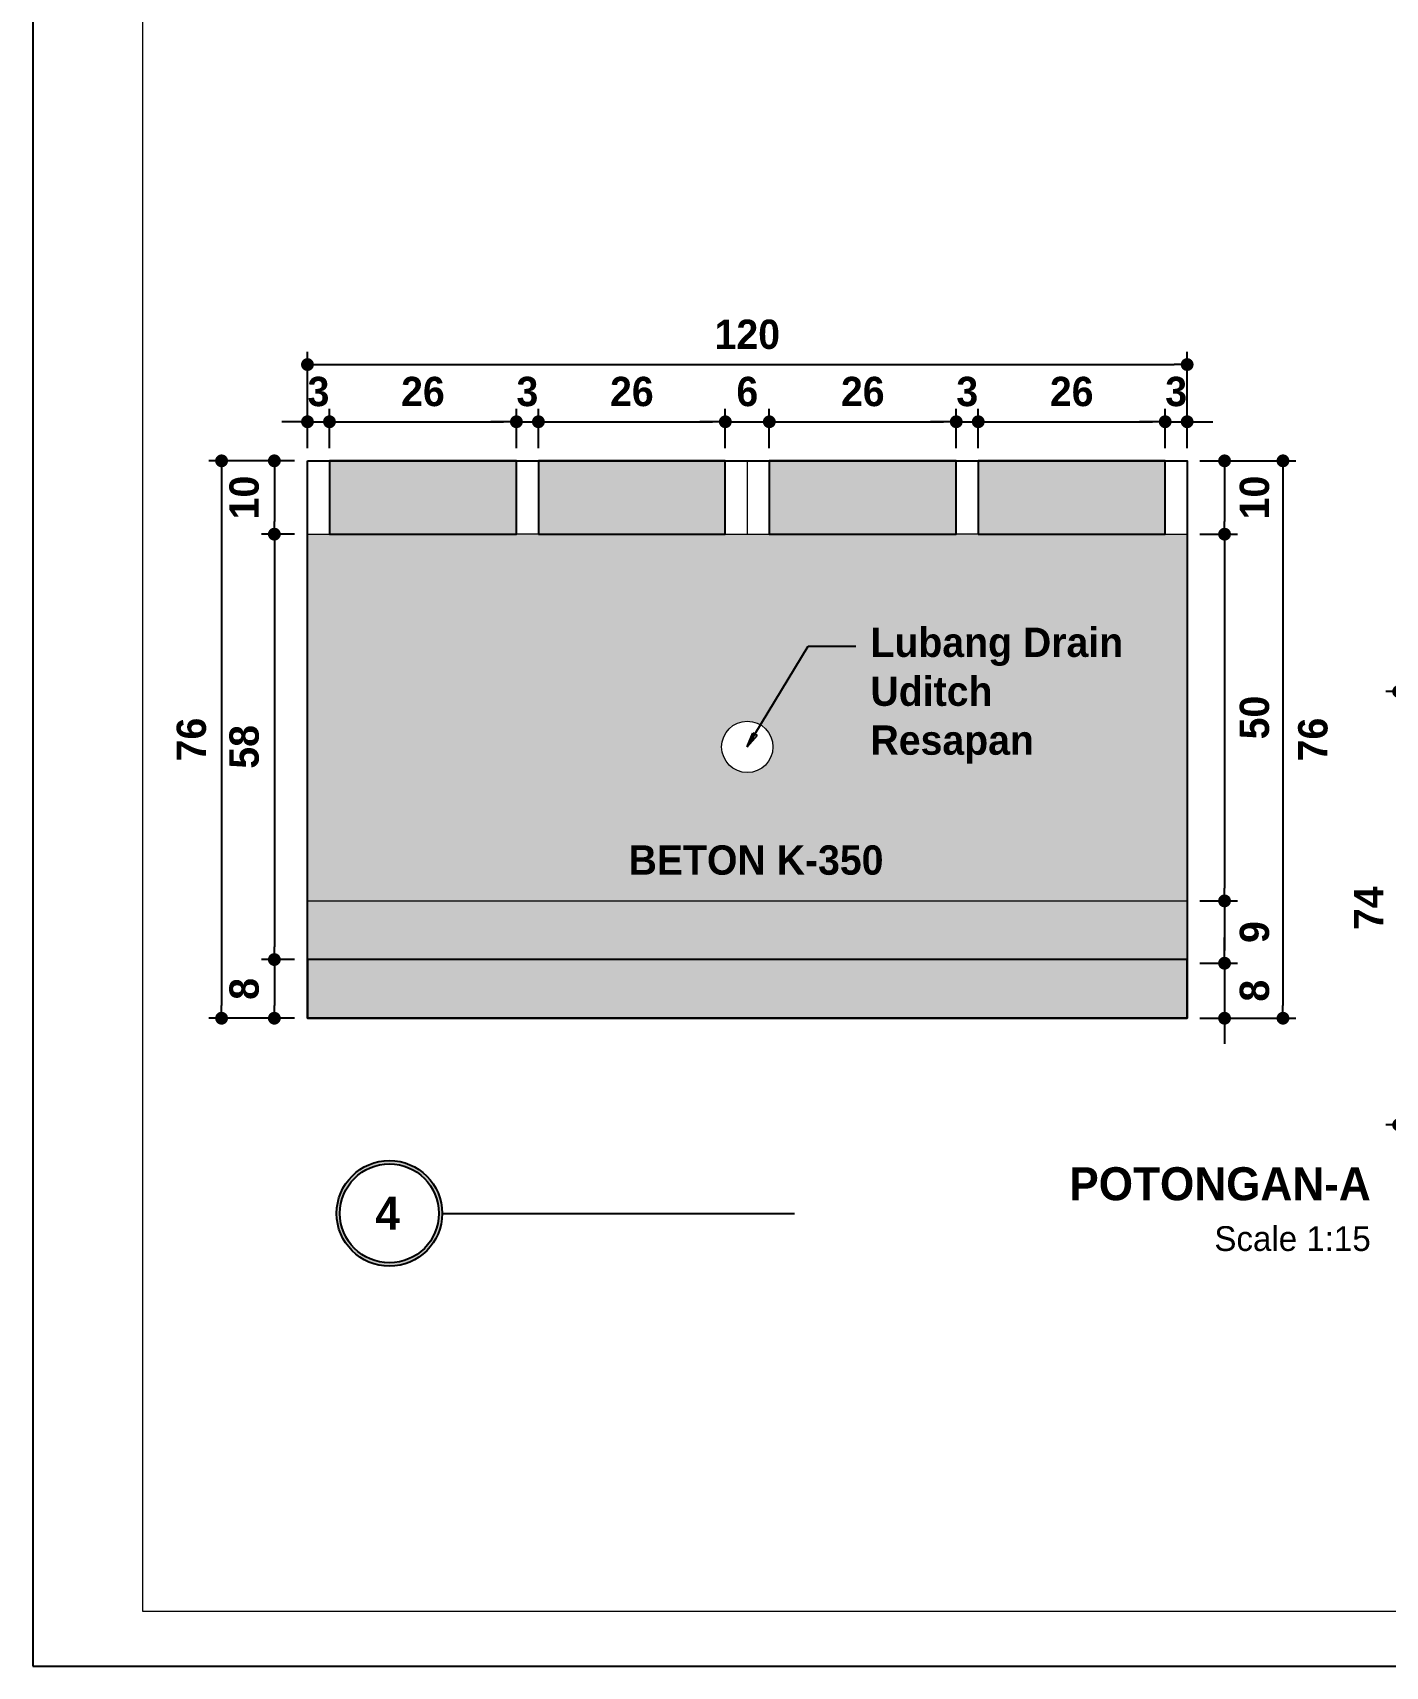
# Model space of a CAD drawing. Header units: centimetres. Extents: x -292707 to 138715, y -53922 to 66277.
# Drawn here: x 12715.2 to 12899.8, y -13454.2 to -13231.5 of the extents above; entities that cross this region are included whole.
import ezdxf
from ezdxf import colors
from ezdxf.entities.mleader import LeaderData, LeaderLine
from ezdxf.math import Vec2, Vec3

# ---------------------------------------------------------------- set-up
doc = ezdxf.new("R2010")
doc.units = ezdxf.units.CM
for name, color, linetype in [('A-ALINE-3', 111, 'Continuous'), ('A-ANNOTATION', 144, 'Continuous'), ('A-DIM', 157, 'Continuous'), ('A-TEXT', 254, 'Continuous')]:
    doc.layers.add(name, color=color, linetype=linetype)
for name, color, linetype, lineweight, true_color in [('A-FILL-1', 250, 'Continuous', 0, 0x333333), ('A-FILL-2', 7, 'Continuous', 0, 0x4d4d4d), ('A-FILL-8', 7, 'Continuous', 0, 0xe6e6e6), ('A-HATCH-97', 7, 'Continuous', 0, 0xf7f7f7), ('A-HATCH-97 @ 0.1', 7, 'Continuous', 0, 0xf7f7f7), ('A-HATCH-97 @ 10', 7, 'Continuous', 0, 0xf7f7f7), ('A-HATCH-97 @ 5', 7, 'Continuous', 0, 0xf7f7f7), ('A-HATCH-97 @ 7', 7, 'Continuous', 0, 0xf7f7f7)]:
    doc.layers.add(name, color=color, linetype=linetype, lineweight=lineweight, true_color=true_color)
doc.styles.add('Scale 10', font='GOTHICB.TTF', dxfattribs={"height": 4})
doc.styles.add('Scale 80', font='GOTHICB.TTF', dxfattribs={"height": 20})
doc.dimstyles.new('Scale 10', dxfattribs={"dimscale": 0, "dimtxt": 4, "dimasz": 1.75, "dimexe": 1.75, "dimexo": 1.75, "dimgap": 2, "dimtad": 2, "dimdec": 0, "dimtxsty": 'Scale 10', "dimblk": 'DOT', "dimcen": 2.5, "dimclrd": 256, "dimclre": 256, "dimclrt": 254, "dimadec": 0, "dimazin": 0, "dimtfac": 1, "dimtdec": 0, "dimtmove": 0, "dimatfit": 3, "dimldrblk": 'DOTSMALL', "dimfxl": 1, "dimtfillclr": 256, "dimlwd": -1, "dimlwe": -1, "dimarcsym": 0})

# ---------------------------------------------------------------- blocks, each defined once
blk = doc.blocks.new('jhgkjhkjhkjh')
at = {"layer": 'A-FILL-1', "ltscale": 0.25}
blk.add_lwpolyline([(-1286.61, 931.53), (-933.61, 931.53), (-933.61, 1218.53), (-1286.61, 1218.53)], close=True, dxfattribs=at)
at = {"layer": 'Defpoints'}
blk.add_lwpolyline([(-1296.61, 926.53), (-876.61, 926.53), (-876.61, 1223.53), (-1296.61, 1223.53)], close=True, dxfattribs=at)
blk = doc.blocks.new('_Dot')
at = {"color": 0, "linetype": 'ByBlock', "lineweight": -2}
blk.add_line((-0.5, 0), (-1, 0), dxfattribs=at)
at = {"color": 0, "linetype": 'ByBlock', "const_width": 0.5}
blk.add_lwpolyline([(-0.25, 0, 1), (0.25, 0, 1)], format="xyb", close=True, dxfattribs=at)
blk = doc.blocks.new('*D282')
at = {"layer": 'A-DIM', "ltscale": 0.25, "transparency": 16777216}
for p, q in [((12913.34, -13321.31), (12899.82, -13321.31)), ((12901.57, -13323.06), (12901.57, -13378.64)), ((12913.34, -13380.39), (12899.82, -13380.39))]:
    blk.add_line(p, q, dxfattribs=at)
at = {"layer": 'Defpoints', "color": 0, "ltscale": 0.25, "transparency": 16777216}
for p in [(12915.09, -13321.31), (12901.57, -13380.39), (12915.09, -13380.39)]:
    blk.add_point(p, dxfattribs=at)
at = {"layer": 'A-DIM', "ltscale": 0.25, "transparency": 16777216, "xscale": 1.75, "yscale": 1.75, "zscale": 1.75}
for p, rotation in [((12901.57, -13321.31), 90), ((12901.57, -13380.39), 270)]:
    blk.add_blockref('_Dot', p, dxfattribs=dict(at, rotation=rotation))
at = {"layer": 'A-DIM', "color": 254, "ltscale": 0.25, "transparency": 16777216, "insert": (12897.47, -13350.85), "char_height": 4, "attachment_point": 5, "rotation": 90, "style": 'Scale 10'}
blk.add_mtext('74', dxfattribs=at)
blk = doc.blocks.new('_DotSmall')
at = {"color": 0, "linetype": 'ByBlock', "const_width": 0.5}
blk.add_lwpolyline([(-0.0625, 0, 1), (0.0625, 0, 1)], format="xyb", close=True, dxfattribs=at)
blk = doc.blocks.new('*U1265')
at = {"layer": 'A-HATCH-97 @ 0.1', "ltscale": 0.25}
h = blk.add_hatch(color=256, dxfattribs=at)
h.dxf.hatch_style = 1
h.paths.add_polyline_path([(120, 8), (120, 16), (0, 16), (0, 8)])
at = {"layer": 'A-HATCH-97 @ 10', "ltscale": 0.25}
h = blk.add_hatch(color=256, dxfattribs=at)
h.dxf.hatch_style = 1
h.paths.add_polyline_path([(120, 8), (120, 16), (0, 16), (0, 8)])
at = {"layer": 'A-HATCH-97 @ 5', "ltscale": 0.25}
h = blk.add_hatch(color=256, dxfattribs=at)
h.dxf.hatch_style = 1
h.paths.add_polyline_path([(120, 8), (120, 16), (0, 16), (0, 8)])
at = {"layer": 'A-HATCH-97 @ 7', "ltscale": 0.25}
h = blk.add_hatch(color=256, dxfattribs=at)
h.dxf.hatch_style = 1
h.paths.add_polyline_path([(120, 8), (120, 16), (0, 16), (0, 8)])
blk = doc.blocks.new('A$Cf8c60c42')
at = {"layer": 'A-FILL-8'}
h = blk.add_hatch(color=256, dxfattribs=at)
h.dxf.hatch_style = 1
h.paths.add_polyline_path([(3, 76), (3, 66), (28.5, 66), (28.5, 76)])
h.paths.add_polyline_path([(57, 66), (57, 76), (31.5, 76), (31.5, 66)])
h.paths.add_polyline_path([(63, 76), (63, 66), (88.5, 66), (88.5, 76)])
h.paths.add_polyline_path([(91.5, 76), (91.5, 66), (117, 66), (117, 76)])
h = blk.add_hatch(color=256, dxfattribs=at)
h.dxf.hatch_style = 1
h.paths.add_polyline_path([(120, 8), (0, 8), (0, 0), (120, 0)])
at = {"layer": 'A-HATCH-97'}
h = blk.add_hatch(color=256, dxfattribs=at)
h.dxf.hatch_style = 1
h.paths.add_polyline_path([(88.5, 66), (63, 66), (60, 66), (57, 66), (31.5, 66), (28.5, 66), (3, 66), (0, 66), (0, 16), (120, 16), (120, 66), (117, 66), (91.5, 66)])
h.paths.add_polyline_path([(63.5, 37, -1), (56.5, 37, -1)], flags=16)
at = {"ltscale": 0.25}
blk.add_lwpolyline([(0, 76), (120, 76), (120, 0), (0, 0)], close=True, dxfattribs=at)
at = {"layer": 'A-ALINE-3', "ltscale": 0.25}
for points in [[(3, 66), (28.5, 66), (28.5, 76), (3, 76)], [(31.5, 66), (57, 66), (57, 76), (31.5, 76)], [(63, 66), (88.5, 66), (88.5, 76), (63, 76)], [(91.5, 66), (117, 66), (117, 76), (91.5, 76)], [(0, 0), (120, 0), (120, 8), (0, 8)]]:
    blk.add_lwpolyline(points, close=True, dxfattribs=at)
at = {"layer": 'A-FILL-2'}
for p, q in [((0, 76), (3, 76)), ((0, 66), (0, 76)), ((3, 76), (3, 66)), ((28.5, 76), (3, 76)), ((31.5, 76), (28.5, 76)), ((28.5, 66), (28.5, 76)), ((31.5, 76), (31.5, 66)), ((57, 76), (31.5, 76)), ((57, 76), (60, 76)), ((57, 66), (57, 76)), ((60, 76), (60, 66)), ((60, 76), (63, 76)), ((63, 76), (63, 66)), ((88.5, 76), (63, 76)), ((91.5, 76), (88.5, 76)), ((88.5, 66), (88.5, 76)), ((91.5, 76), (91.5, 66)), ((117, 76), (91.5, 76)), ((117, 76), (120, 76)), ((117, 66), (117, 76)), ((120, 76), (120, 66)), ((0, 66), (3, 66)), ((0, 66), (0, 16)), ((3, 66), (28.5, 66)), ((31.5, 66), (28.5, 66)), ((31.5, 66), (57, 66)), ((57, 66), (60, 66)), ((60, 66), (63, 66)), ((63, 66), (88.5, 66)), ((91.5, 66), (88.5, 66)), ((91.5, 66), (117, 66)), ((117, 66), (120, 66)), ((120, 66), (120, 16)), ((0, 8), (0, 16)), ((0, 16), (120, 16)), ((120, 8), (120, 16)), ((0, 8), (0, 7)), ((56.5, 8), (0, 8)), ((0, 7), (0, 0)), ((56.5, 8), (63.5, 8)), ((120, 8), (63.5, 8)), ((120, 7), (120, 8)), ((120, 7), (120, 0)), ((0, 0), (120, 0))]:
    blk.add_line(p, q, dxfattribs=at)
at = {"layer": 'A-FILL-2', "ltscale": 0.25}
blk.add_circle((60, 37), 3.5, dxfattribs=at)
at = {"layer": 'A-HATCH-97'}
blk.add_blockref('*U1265', (0, 0), dxfattribs=at)
blk = doc.blocks.new('*D284')
at = {"layer": 'A-DIM', "ltscale": 5, "transparency": 16777216}
for p, q in [((12750.97, -13284.52), (12749.22, -13284.52)), ((12752.72, -13288.1), (12752.72, -13282.77)), ((12752.72, -13284.52), (12755.72, -13284.52)), ((12755.72, -13288.1), (12755.72, -13282.77)), ((12757.47, -13284.52), (12759.22, -13284.52))]:
    blk.add_line(p, q, dxfattribs=at)
at = {"layer": 'Defpoints', "color": 0, "ltscale": 5, "transparency": 16777216}
for p in [(12755.72, -13284.52), (12752.72, -13289.85), (12755.72, -13289.85)]:
    blk.add_point(p, dxfattribs=at)
at = {"layer": 'A-DIM', "ltscale": 5, "transparency": 16777216, "xscale": 1.75, "yscale": 1.75, "zscale": 1.75}
blk.add_blockref('_Dot', (12752.72, -13284.52), dxfattribs=at)
at = {"layer": 'A-DIM', "ltscale": 5, "transparency": 16777216, "xscale": 1.75, "yscale": 1.75, "zscale": 1.75, "rotation": 180}
blk.add_blockref('_Dot', (12755.72, -13284.52), dxfattribs=at)
at = {"layer": 'A-DIM', "color": 254, "ltscale": 5, "transparency": 16777216, "insert": (12754.22, -13280.42), "char_height": 4, "attachment_point": 5, "style": 'Scale 10'}
blk.add_mtext('3', dxfattribs=at)
blk = doc.blocks.new('*D285')
at = {"layer": 'A-DIM', "ltscale": 5, "transparency": 16777216}
for p, q in [((12755.72, -13288.1), (12755.72, -13282.77)), ((12757.47, -13284.52), (12779.47, -13284.52)), ((12781.22, -13288.1), (12781.22, -13282.77))]:
    blk.add_line(p, q, dxfattribs=at)
at = {"layer": 'Defpoints', "color": 0, "ltscale": 5, "transparency": 16777216}
for p in [(12781.22, -13284.52), (12755.72, -13289.85), (12781.22, -13289.85)]:
    blk.add_point(p, dxfattribs=at)
at = {"layer": 'A-DIM', "ltscale": 5, "transparency": 16777216, "xscale": 1.75, "yscale": 1.75, "zscale": 1.75, "rotation": 180}
blk.add_blockref('_Dot', (12755.72, -13284.52), dxfattribs=at)
at = {"layer": 'A-DIM', "ltscale": 5, "transparency": 16777216, "xscale": 1.75, "yscale": 1.75, "zscale": 1.75}
blk.add_blockref('_Dot', (12781.22, -13284.52), dxfattribs=at)
at = {"layer": 'A-DIM', "color": 254, "ltscale": 5, "transparency": 16777216, "insert": (12768.47, -13280.42), "char_height": 4, "attachment_point": 5, "style": 'Scale 10'}
blk.add_mtext('26', dxfattribs=at)
blk = doc.blocks.new('*D286')
at = {"layer": 'A-DIM', "ltscale": 5, "transparency": 16777216}
for p, q in [((12779.47, -13284.52), (12777.72, -13284.52)), ((12781.22, -13288.1), (12781.22, -13282.77)), ((12781.22, -13284.52), (12784.22, -13284.52)), ((12784.22, -13288.1), (12784.22, -13282.77)), ((12785.97, -13284.52), (12787.72, -13284.52))]:
    blk.add_line(p, q, dxfattribs=at)
at = {"layer": 'Defpoints', "color": 0, "ltscale": 5, "transparency": 16777216}
for p in [(12784.22, -13284.52), (12781.22, -13289.85), (12784.22, -13289.85)]:
    blk.add_point(p, dxfattribs=at)
at = {"layer": 'A-DIM', "ltscale": 5, "transparency": 16777216, "xscale": 1.75, "yscale": 1.75, "zscale": 1.75}
blk.add_blockref('_Dot', (12781.22, -13284.52), dxfattribs=at)
at = {"layer": 'A-DIM', "ltscale": 5, "transparency": 16777216, "xscale": 1.75, "yscale": 1.75, "zscale": 1.75, "rotation": 180}
blk.add_blockref('_Dot', (12784.22, -13284.52), dxfattribs=at)
at = {"layer": 'A-DIM', "color": 254, "ltscale": 5, "transparency": 16777216, "insert": (12782.72, -13280.42), "char_height": 4, "attachment_point": 5, "style": 'Scale 10'}
blk.add_mtext('3', dxfattribs=at)
blk = doc.blocks.new('*D287')
at = {"layer": 'A-DIM', "ltscale": 5, "transparency": 16777216}
for p, q in [((12784.22, -13288.1), (12784.22, -13282.77)), ((12785.97, -13284.52), (12807.97, -13284.52)), ((12809.72, -13288.1), (12809.72, -13282.77))]:
    blk.add_line(p, q, dxfattribs=at)
at = {"layer": 'Defpoints', "color": 0, "ltscale": 5, "transparency": 16777216}
for p in [(12809.72, -13284.52), (12784.22, -13289.85), (12809.72, -13289.85)]:
    blk.add_point(p, dxfattribs=at)
at = {"layer": 'A-DIM', "ltscale": 5, "transparency": 16777216, "xscale": 1.75, "yscale": 1.75, "zscale": 1.75, "rotation": 180}
blk.add_blockref('_Dot', (12784.22, -13284.52), dxfattribs=at)
at = {"layer": 'A-DIM', "ltscale": 5, "transparency": 16777216, "xscale": 1.75, "yscale": 1.75, "zscale": 1.75}
blk.add_blockref('_Dot', (12809.72, -13284.52), dxfattribs=at)
at = {"layer": 'A-DIM', "color": 254, "ltscale": 5, "transparency": 16777216, "insert": (12796.97, -13280.42), "char_height": 4, "attachment_point": 5, "style": 'Scale 10'}
blk.add_mtext('26', dxfattribs=at)
blk = doc.blocks.new('*D288')
at = {"layer": 'A-DIM', "ltscale": 5, "transparency": 16777216}
for p, q in [((12807.97, -13284.52), (12806.22, -13284.52)), ((12809.72, -13288.1), (12809.72, -13282.77)), ((12809.72, -13284.52), (12815.72, -13284.52)), ((12815.72, -13288.1), (12815.72, -13282.77)), ((12817.47, -13284.52), (12819.22, -13284.52))]:
    blk.add_line(p, q, dxfattribs=at)
at = {"layer": 'Defpoints', "color": 0, "ltscale": 5, "transparency": 16777216}
for p in [(12815.72, -13284.52), (12809.72, -13289.85), (12815.72, -13289.85)]:
    blk.add_point(p, dxfattribs=at)
at = {"layer": 'A-DIM', "ltscale": 5, "transparency": 16777216, "xscale": 1.75, "yscale": 1.75, "zscale": 1.75}
blk.add_blockref('_Dot', (12809.72, -13284.52), dxfattribs=at)
at = {"layer": 'A-DIM', "ltscale": 5, "transparency": 16777216, "xscale": 1.75, "yscale": 1.75, "zscale": 1.75, "rotation": 180}
blk.add_blockref('_Dot', (12815.72, -13284.52), dxfattribs=at)
at = {"layer": 'A-DIM', "color": 254, "ltscale": 5, "transparency": 16777216, "insert": (12812.72, -13280.42), "char_height": 4, "attachment_point": 5, "style": 'Scale 10'}
blk.add_mtext('6', dxfattribs=at)
blk = doc.blocks.new('*D289')
at = {"layer": 'A-DIM', "ltscale": 5, "transparency": 16777216}
for p, q in [((12815.72, -13288.1), (12815.72, -13282.77)), ((12817.47, -13284.52), (12839.47, -13284.52)), ((12841.22, -13288.1), (12841.22, -13282.77))]:
    blk.add_line(p, q, dxfattribs=at)
at = {"layer": 'Defpoints', "color": 0, "ltscale": 5, "transparency": 16777216}
for p in [(12841.22, -13284.52), (12815.72, -13289.85), (12841.22, -13289.85)]:
    blk.add_point(p, dxfattribs=at)
at = {"layer": 'A-DIM', "ltscale": 5, "transparency": 16777216, "xscale": 1.75, "yscale": 1.75, "zscale": 1.75, "rotation": 180}
blk.add_blockref('_Dot', (12815.72, -13284.52), dxfattribs=at)
at = {"layer": 'A-DIM', "ltscale": 5, "transparency": 16777216, "xscale": 1.75, "yscale": 1.75, "zscale": 1.75}
blk.add_blockref('_Dot', (12841.22, -13284.52), dxfattribs=at)
at = {"layer": 'A-DIM', "color": 254, "ltscale": 5, "transparency": 16777216, "insert": (12828.47, -13280.42), "char_height": 4, "attachment_point": 5, "style": 'Scale 10'}
blk.add_mtext('26', dxfattribs=at)
blk = doc.blocks.new('*D290')
at = {"layer": 'A-DIM', "ltscale": 5, "transparency": 16777216}
for p, q in [((12839.47, -13284.52), (12837.72, -13284.52)), ((12841.22, -13288.1), (12841.22, -13282.77)), ((12841.22, -13284.52), (12844.22, -13284.52)), ((12844.22, -13288.1), (12844.22, -13282.77)), ((12845.97, -13284.52), (12847.72, -13284.52))]:
    blk.add_line(p, q, dxfattribs=at)
at = {"layer": 'Defpoints', "color": 0, "ltscale": 5, "transparency": 16777216}
for p in [(12844.22, -13284.52), (12841.22, -13289.85), (12844.22, -13289.85)]:
    blk.add_point(p, dxfattribs=at)
at = {"layer": 'A-DIM', "ltscale": 5, "transparency": 16777216, "xscale": 1.75, "yscale": 1.75, "zscale": 1.75}
blk.add_blockref('_Dot', (12841.22, -13284.52), dxfattribs=at)
at = {"layer": 'A-DIM', "ltscale": 5, "transparency": 16777216, "xscale": 1.75, "yscale": 1.75, "zscale": 1.75, "rotation": 180}
blk.add_blockref('_Dot', (12844.22, -13284.52), dxfattribs=at)
at = {"layer": 'A-DIM', "color": 254, "ltscale": 5, "transparency": 16777216, "insert": (12842.72, -13280.42), "char_height": 4, "attachment_point": 5, "style": 'Scale 10'}
blk.add_mtext('3', dxfattribs=at)
blk = doc.blocks.new('*D291')
at = {"layer": 'A-DIM', "ltscale": 5, "transparency": 16777216}
for p, q in [((12844.22, -13288.1), (12844.22, -13282.77)), ((12845.97, -13284.52), (12867.97, -13284.52)), ((12869.72, -13288.1), (12869.72, -13282.77))]:
    blk.add_line(p, q, dxfattribs=at)
at = {"layer": 'Defpoints', "color": 0, "ltscale": 5, "transparency": 16777216}
for p in [(12869.72, -13284.52), (12844.22, -13289.85), (12869.72, -13289.85)]:
    blk.add_point(p, dxfattribs=at)
at = {"layer": 'A-DIM', "ltscale": 5, "transparency": 16777216, "xscale": 1.75, "yscale": 1.75, "zscale": 1.75, "rotation": 180}
blk.add_blockref('_Dot', (12844.22, -13284.52), dxfattribs=at)
at = {"layer": 'A-DIM', "ltscale": 5, "transparency": 16777216, "xscale": 1.75, "yscale": 1.75, "zscale": 1.75}
blk.add_blockref('_Dot', (12869.72, -13284.52), dxfattribs=at)
at = {"layer": 'A-DIM', "color": 254, "ltscale": 5, "transparency": 16777216, "insert": (12856.97, -13280.42), "char_height": 4, "attachment_point": 5, "style": 'Scale 10'}
blk.add_mtext('26', dxfattribs=at)
blk = doc.blocks.new('*D292')
at = {"layer": 'A-DIM', "ltscale": 5, "transparency": 16777216}
for p, q in [((12867.97, -13284.52), (12866.22, -13284.52)), ((12869.72, -13288.1), (12869.72, -13282.77)), ((12869.72, -13284.52), (12872.72, -13284.52)), ((12872.72, -13288.1), (12872.72, -13282.77)), ((12874.47, -13284.52), (12876.22, -13284.52))]:
    blk.add_line(p, q, dxfattribs=at)
at = {"layer": 'Defpoints', "color": 0, "ltscale": 5, "transparency": 16777216}
for p in [(12872.72, -13284.52), (12869.72, -13289.85), (12872.72, -13289.85)]:
    blk.add_point(p, dxfattribs=at)
at = {"layer": 'A-DIM', "ltscale": 5, "transparency": 16777216, "xscale": 1.75, "yscale": 1.75, "zscale": 1.75}
blk.add_blockref('_Dot', (12869.72, -13284.52), dxfattribs=at)
at = {"layer": 'A-DIM', "ltscale": 5, "transparency": 16777216, "xscale": 1.75, "yscale": 1.75, "zscale": 1.75, "rotation": 180}
blk.add_blockref('_Dot', (12872.72, -13284.52), dxfattribs=at)
at = {"layer": 'A-DIM', "color": 254, "ltscale": 5, "transparency": 16777216, "insert": (12871.22, -13280.42), "char_height": 4, "attachment_point": 5, "style": 'Scale 10'}
blk.add_mtext('3', dxfattribs=at)
blk = doc.blocks.new('*D293')
at = {"layer": 'A-DIM', "ltscale": 5, "transparency": 16777216}
for p, q in [((12752.72, -13288.1), (12752.72, -13274.97)), ((12872.72, -13288.1), (12872.72, -13274.97)), ((12754.47, -13276.72), (12870.97, -13276.72))]:
    blk.add_line(p, q, dxfattribs=at)
at = {"layer": 'Defpoints', "color": 0, "ltscale": 5, "transparency": 16777216}
for p in [(12872.72, -13276.72), (12752.72, -13289.85), (12872.72, -13289.85)]:
    blk.add_point(p, dxfattribs=at)
at = {"layer": 'A-DIM', "ltscale": 5, "transparency": 16777216, "xscale": 1.75, "yscale": 1.75, "zscale": 1.75, "rotation": 180}
blk.add_blockref('_Dot', (12752.72, -13276.72), dxfattribs=at)
at = {"layer": 'A-DIM', "ltscale": 5, "transparency": 16777216, "xscale": 1.75, "yscale": 1.75, "zscale": 1.75}
blk.add_blockref('_Dot', (12872.72, -13276.72), dxfattribs=at)
at = {"layer": 'A-DIM', "color": 254, "ltscale": 5, "transparency": 16777216, "insert": (12812.72, -13272.62), "char_height": 4, "attachment_point": 5, "style": 'Scale 10'}
blk.add_mtext('120', dxfattribs=at)
blk = doc.blocks.new('*D294')
at = {"layer": 'A-DIM', "ltscale": 5, "transparency": 16777216}
for p, q in [((12874.47, -13289.85), (12879.57, -13289.85)), ((12877.82, -13291.6), (12877.82, -13298.1)), ((12874.47, -13299.85), (12879.57, -13299.85))]:
    blk.add_line(p, q, dxfattribs=at)
at = {"layer": 'Defpoints', "color": 0, "ltscale": 5, "transparency": 16777216}
for p in [(12872.72, -13289.85), (12872.72, -13299.85), (12877.82, -13299.85)]:
    blk.add_point(p, dxfattribs=at)
at = {"layer": 'A-DIM', "ltscale": 5, "transparency": 16777216, "xscale": 1.75, "yscale": 1.75, "zscale": 1.75}
for p, rotation in [((12877.82, -13289.85), 90), ((12877.82, -13299.85), 270)]:
    blk.add_blockref('_Dot', p, dxfattribs=dict(at, rotation=rotation))
at = {"layer": 'A-DIM', "color": 254, "ltscale": 5, "transparency": 16777216, "insert": (12881.92, -13294.85), "char_height": 4, "attachment_point": 5, "rotation": 90, "style": 'Scale 10'}
blk.add_mtext('10', dxfattribs=at)
blk = doc.blocks.new('*D295')
at = {"layer": 'A-DIM', "ltscale": 5, "transparency": 16777216}
for p, q in [((12874.47, -13299.85), (12879.57, -13299.85)), ((12877.82, -13301.6), (12877.82, -13348.1)), ((12874.47, -13349.85), (12879.57, -13349.85))]:
    blk.add_line(p, q, dxfattribs=at)
at = {"layer": 'Defpoints', "color": 0, "ltscale": 5, "transparency": 16777216}
for p in [(12872.72, -13299.85), (12872.72, -13349.85), (12877.82, -13349.85)]:
    blk.add_point(p, dxfattribs=at)
at = {"layer": 'A-DIM', "ltscale": 5, "transparency": 16777216, "xscale": 1.75, "yscale": 1.75, "zscale": 1.75}
for p, rotation in [((12877.82, -13299.85), 90), ((12877.82, -13349.85), 270)]:
    blk.add_blockref('_Dot', p, dxfattribs=dict(at, rotation=rotation))
at = {"layer": 'A-DIM', "color": 254, "ltscale": 5, "transparency": 16777216, "insert": (12881.92, -13324.85), "char_height": 4, "attachment_point": 5, "rotation": 90, "style": 'Scale 10'}
blk.add_mtext('50', dxfattribs=at)
blk = doc.blocks.new('*D296')
at = {"layer": 'A-DIM', "ltscale": 5, "transparency": 16777216}
for p, q in [((12874.47, -13349.85), (12879.57, -13349.85)), ((12877.82, -13351.6), (12877.82, -13356.6)), ((12874.47, -13358.35), (12879.57, -13358.35))]:
    blk.add_line(p, q, dxfattribs=at)
at = {"layer": 'Defpoints', "color": 0, "ltscale": 5, "transparency": 16777216}
for p in [(12872.72, -13349.85), (12872.72, -13358.35), (12877.82, -13358.35)]:
    blk.add_point(p, dxfattribs=at)
at = {"layer": 'A-DIM', "ltscale": 5, "transparency": 16777216, "xscale": 1.75, "yscale": 1.75, "zscale": 1.75}
for p, rotation in [((12877.82, -13349.85), 90), ((12877.82, -13358.35), 270)]:
    blk.add_blockref('_Dot', p, dxfattribs=dict(at, rotation=rotation))
at = {"layer": 'A-DIM', "color": 254, "ltscale": 5, "transparency": 16777216, "insert": (12881.92, -13354.1), "char_height": 4, "attachment_point": 5, "rotation": 90, "style": 'Scale 10'}
blk.add_mtext('9', dxfattribs=at)
blk = doc.blocks.new('*D297')
at = {"layer": 'A-DIM', "ltscale": 5, "transparency": 16777216}
for p, q in [((12877.82, -13356.6), (12877.82, -13354.85)), ((12874.47, -13358.35), (12879.57, -13358.35)), ((12877.82, -13358.35), (12877.82, -13365.85)), ((12874.47, -13365.85), (12879.57, -13365.85)), ((12877.82, -13367.6), (12877.82, -13369.35))]:
    blk.add_line(p, q, dxfattribs=at)
at = {"layer": 'Defpoints', "color": 0, "ltscale": 5, "transparency": 16777216}
for p in [(12872.72, -13358.35), (12872.72, -13365.85), (12877.82, -13365.85)]:
    blk.add_point(p, dxfattribs=at)
at = {"layer": 'A-DIM', "ltscale": 5, "transparency": 16777216, "xscale": 1.75, "yscale": 1.75, "zscale": 1.75}
for p, rotation in [((12877.82, -13358.35), 270), ((12877.82, -13365.85), 90)]:
    blk.add_blockref('_Dot', p, dxfattribs=dict(at, rotation=rotation))
at = {"layer": 'A-DIM', "color": 254, "ltscale": 5, "transparency": 16777216, "insert": (12881.92, -13362.1), "char_height": 4, "attachment_point": 5, "rotation": 90, "style": 'Scale 10'}
blk.add_mtext('8', dxfattribs=at)
blk = doc.blocks.new('*D298')
at = {"layer": 'A-DIM', "ltscale": 5, "transparency": 16777216}
for p, q in [((12874.47, -13289.85), (12887.54, -13289.85)), ((12885.79, -13291.6), (12885.79, -13364.1)), ((12874.47, -13365.85), (12887.54, -13365.85))]:
    blk.add_line(p, q, dxfattribs=at)
at = {"layer": 'Defpoints', "color": 0, "ltscale": 5, "transparency": 16777216}
for p in [(12872.72, -13289.85), (12872.72, -13365.85), (12885.79, -13365.85)]:
    blk.add_point(p, dxfattribs=at)
at = {"layer": 'A-DIM', "ltscale": 5, "transparency": 16777216, "xscale": 1.75, "yscale": 1.75, "zscale": 1.75}
for p, rotation in [((12885.79, -13289.85), 90), ((12885.79, -13365.85), 270)]:
    blk.add_blockref('_Dot', p, dxfattribs=dict(at, rotation=rotation))
at = {"layer": 'A-DIM', "color": 254, "ltscale": 5, "transparency": 16777216, "insert": (12889.89, -13327.85), "char_height": 4, "attachment_point": 5, "rotation": 90, "style": 'Scale 10'}
blk.add_mtext('76', dxfattribs=at)
blk = doc.blocks.new('*U299')
at = {"layer": 'A-ANNOTATION'}
h = blk.add_hatch(color=256, dxfattribs=at)
h.dxf.hatch_style = 1
h.paths.add_polyline_path([(62379.58, 26197.92, 1), (62443.58, 26197.92, 1)])
h.paths.add_polyline_path([(62441.58, 26197.92, -1), (62381.58, 26197.92, -1)], flags=16)
blk.add_lwpolyline([(62443.58, 26197.92), (62657.19, 26197.92)], dxfattribs=at)
for radius in [32, 30]:
    blk.add_circle((62411.58, 26197.92), radius, dxfattribs=at)
blk = doc.blocks.new('_Closed')
at = {"color": 0, "linetype": 'ByBlock', "lineweight": -2}
for p, q in [((-1, 0.17), (0, 0)), ((-1, 0.17), (-1, -0.17)), ((0, 0), (-1, -0.17)), ((0, 0), (-1, 0))]:
    blk.add_line(p, q, dxfattribs=at)
blk = doc.blocks.new('*D301')
at = {"layer": 'A-DIM', "ltscale": 5, "transparency": 16777216}
for p, q in [((12750.97, -13289.85), (12746.45, -13289.85)), ((12748.2, -13291.6), (12748.2, -13298.1)), ((12750.97, -13299.85), (12746.45, -13299.85))]:
    blk.add_line(p, q, dxfattribs=at)
at = {"layer": 'Defpoints', "color": 0, "ltscale": 5, "transparency": 16777216}
for p in [(12752.72, -13289.85), (12748.2, -13299.85), (12752.72, -13299.85)]:
    blk.add_point(p, dxfattribs=at)
at = {"layer": 'A-DIM', "ltscale": 5, "transparency": 16777216, "xscale": 1.75, "yscale": 1.75, "zscale": 1.75}
for p, rotation in [((12748.2, -13289.85), 90), ((12748.2, -13299.85), 270)]:
    blk.add_blockref('_Dot', p, dxfattribs=dict(at, rotation=rotation))
at = {"layer": 'A-DIM', "color": 254, "ltscale": 5, "transparency": 16777216, "insert": (12744.1, -13294.85), "char_height": 4, "attachment_point": 5, "rotation": 90, "style": 'Scale 10'}
blk.add_mtext('10', dxfattribs=at)
blk = doc.blocks.new('*D302')
at = {"layer": 'A-DIM', "ltscale": 5, "transparency": 16777216}
for p, q in [((12750.97, -13299.85), (12746.45, -13299.85)), ((12748.2, -13301.6), (12748.2, -13356.1)), ((12750.97, -13357.85), (12746.45, -13357.85))]:
    blk.add_line(p, q, dxfattribs=at)
at = {"layer": 'Defpoints', "color": 0, "ltscale": 5, "transparency": 16777216}
for p in [(12752.72, -13299.85), (12748.2, -13357.85), (12752.72, -13357.85)]:
    blk.add_point(p, dxfattribs=at)
at = {"layer": 'A-DIM', "ltscale": 5, "transparency": 16777216, "xscale": 1.75, "yscale": 1.75, "zscale": 1.75}
for p, rotation in [((12748.2, -13299.85), 90), ((12748.2, -13357.85), 270)]:
    blk.add_blockref('_Dot', p, dxfattribs=dict(at, rotation=rotation))
at = {"layer": 'A-DIM', "color": 254, "ltscale": 5, "transparency": 16777216, "insert": (12744.1, -13328.85), "char_height": 4, "attachment_point": 5, "rotation": 90, "style": 'Scale 10'}
blk.add_mtext('58', dxfattribs=at)
blk = doc.blocks.new('*D303')
at = {"layer": 'A-DIM', "ltscale": 5, "transparency": 16777216}
for p, q in [((12750.97, -13357.85), (12746.45, -13357.85)), ((12748.2, -13359.6), (12748.2, -13364.1)), ((12750.97, -13365.85), (12746.45, -13365.85))]:
    blk.add_line(p, q, dxfattribs=at)
at = {"layer": 'Defpoints', "color": 0, "ltscale": 5, "transparency": 16777216}
for p in [(12752.72, -13357.85), (12748.2, -13365.85), (12752.72, -13365.85)]:
    blk.add_point(p, dxfattribs=at)
at = {"layer": 'A-DIM', "ltscale": 5, "transparency": 16777216, "xscale": 1.75, "yscale": 1.75, "zscale": 1.75}
for p, rotation in [((12748.2, -13357.85), 90), ((12748.2, -13365.85), 270)]:
    blk.add_blockref('_Dot', p, dxfattribs=dict(at, rotation=rotation))
at = {"layer": 'A-DIM', "color": 254, "ltscale": 5, "transparency": 16777216, "insert": (12744.1, -13361.85), "char_height": 4, "attachment_point": 5, "rotation": 90, "style": 'Scale 10'}
blk.add_mtext('8', dxfattribs=at)
blk = doc.blocks.new('*D304')
at = {"layer": 'A-DIM', "ltscale": 5, "transparency": 16777216}
for p, q in [((12750.97, -13289.85), (12739.25, -13289.85)), ((12741, -13291.6), (12741, -13364.1)), ((12750.97, -13365.85), (12739.25, -13365.85))]:
    blk.add_line(p, q, dxfattribs=at)
at = {"layer": 'Defpoints', "color": 0, "ltscale": 5, "transparency": 16777216}
for p in [(12752.72, -13289.85), (12741, -13365.85), (12752.72, -13365.85)]:
    blk.add_point(p, dxfattribs=at)
at = {"layer": 'A-DIM', "ltscale": 5, "transparency": 16777216, "xscale": 1.75, "yscale": 1.75, "zscale": 1.75}
for p, rotation in [((12741, -13289.85), 90), ((12741, -13365.85), 270)]:
    blk.add_blockref('_Dot', p, dxfattribs=dict(at, rotation=rotation))
at = {"layer": 'A-DIM', "color": 254, "ltscale": 5, "transparency": 16777216, "insert": (12736.9, -13327.85), "char_height": 4, "attachment_point": 5, "rotation": 90, "style": 'Scale 10'}
blk.add_mtext('76', dxfattribs=at)

msp = doc.modelspace()

# ---------------------------------------------------------------- block references
at = {"ltscale": 5}
msp.add_blockref('A$Cf8c60c42', (12752.72, -13365.85), dxfattribs=at)
at = {"layer": 'A-TEXT'}
for name, p, xscale, yscale, zscale in [('jhgkjhkjhkjh', (14660.15, -14844.01), 1.5, 1.5, 1.5), ('*U299', (-1278.71, -19286.99), 0.225, 0.225, 0.225)]:
    msp.add_blockref(name, p, dxfattribs=dict(at, xscale=xscale, yscale=yscale, zscale=zscale))

# ---------------------------------------------------------------- texts
at = {"ltscale": 0.25, "insert": (12780.86, -13342.28), "char_height": 4, "attachment_point": 1, "style": 'Scale 10'}
msp.add_mtext_dynamic_manual_height_columns('\\pi15.65928;{\\C254;BETON K-350}', width=64.6755, gutter_width=20, heights=[0], dxfattribs=at)
at = {"layer": 'A-TEXT', "ltscale": 0.25, "style": 'Scale 80'}
for s, width, insert, char_height, attachment_point in [('POTONGAN-A', 122.0294, (12897.76, -13388.45), 4.5, 6), ('4', 13.95, (12763.67, -13392.45), 4.5, 5), ('{\\fCentury Gothic|b0|i0|c0|p34;Scale 1:15}', 122.0294, (12897.76, -13395.92), 3.375, 6)]:
    msp.add_mtext_dynamic_manual_height_columns(s, width=width, gutter_width=16.88, heights=[0], dxfattribs=dict(at, insert=insert, char_height=char_height, attachment_point=attachment_point))

# ---------------------------------------------------------------- dimensions: what is measured, and where the dimension line sits
at = {"layer": 'A-DIM', "ltscale": 5}
for base, p1, p2, override, picture, middle in [((12872.72, -13276.72), (12752.72, -13289.85), (12872.72, -13289.85), {"dimscale": 1}, '*D293', (12812.72, -13272.62)), ((12781.21990846, -13284.52115865), (12755.71990846, -13289.85209066), (12781.21990846, -13289.85209066), {"dimscale": 1, "dimtmove": 1}, '*D285', (12768.46990846, -13280.42054682)), ((12809.71990846, -13284.52115865), (12784.21990846, -13289.85209066), (12809.71990846, -13289.85209066), {"dimscale": 1, "dimtmove": 1}, '*D287', (12796.96990846, -13280.42054682)), ((12841.21990846, -13284.52115865), (12815.71990846, -13289.85209066), (12841.21990846, -13289.85209066), {"dimscale": 1, "dimtmove": 1}, '*D289', (12828.46990846, -13280.42054682)), ((12869.71990846, -13284.52115865), (12844.21990846, -13289.85209066), (12869.71990846, -13289.85209066), {"dimscale": 1, "dimtmove": 1}, '*D291', (12856.96990846, -13280.42054682))]:
    dim = msp.add_linear_dim(base=base, p1=p1, p2=p2, dimstyle='Scale 10', override=override, dxfattribs=at)
    dim.commit()
    dim.dimension.update_dxf_attribs({"geometry": picture, "text_midpoint": middle})
for base, p1, p2, override, picture, middle in [((12755.72, -13284.52), (12752.72, -13289.85), (12755.72, -13289.85), {"dimscale": 1}, '*D284', (12754.22, -13284.52)), ((12784.22, -13284.52), (12781.22, -13289.85), (12784.22, -13289.85), {"dimscale": 1, "dimtmove": 1}, '*D286', (12782.72, -13284.52)), ((12815.72, -13284.52), (12809.72, -13289.85), (12815.72, -13289.85), {"dimscale": 1, "dimtmove": 1}, '*D288', (12812.72, -13284.52)), ((12844.22, -13284.52), (12841.22, -13289.85), (12844.22, -13289.85), {"dimscale": 1, "dimtmove": 1}, '*D290', (12842.72, -13284.52)), ((12872.72, -13284.52), (12869.72, -13289.85), (12872.72, -13289.85), {"dimscale": 1, "dimtmove": 1}, '*D292', (12871.22, -13284.52))]:
    dim = msp.add_linear_dim(base=base, p1=p1, p2=p2, dimstyle='Scale 10', override=override, dxfattribs=at)
    dim.commit()
    dim.dimension.update_dxf_attribs({"geometry": picture, "text_midpoint": middle, "dimtype": 160})
for base, p1, p2, override, picture, middle in [((12741, -13365.85), (12752.72, -13289.85), (12752.72, -13365.85), {"dimscale": 1}, '*D304', (12736.9, -13327.85)), ((12748.2, -13299.85), (12752.72, -13289.85), (12752.72, -13299.85), {"dimscale": 1}, '*D301', (12744.1, -13294.85)), ((12877.82, -13299.85), (12872.72, -13289.85), (12872.72, -13299.85), {"dimscale": 1}, '*D294', (12881.92, -13294.85)), ((12885.79, -13365.85), (12872.72, -13289.85), (12872.72, -13365.85), {"dimscale": 1}, '*D298', (12889.89, -13327.85)), ((12748.2, -13357.85), (12752.72, -13299.85), (12752.72, -13357.85), {"dimscale": 1, "dimtmove": 1}, '*D302', (12744.1, -13328.85)), ((12877.82, -13349.85), (12872.72, -13299.85), (12872.72, -13349.85), {"dimscale": 1, "dimtmove": 1}, '*D295', (12881.92, -13324.85)), ((12877.81620381, -13358.35209066), (12872.71990846, -13349.85209066), (12872.71990846, -13358.35209066), {"dimscale": 1, "dimtmove": 1}, '*D296', (12881.91681564, -13354.10209066)), ((12877.81620381, -13365.85209066), (12872.71990846, -13358.35209066), (12872.71990846, -13365.85209066), {"dimscale": 1, "dimtmove": 1}, '*D297', (12881.91681564, -13362.10209066)), ((12748.2, -13365.85), (12752.72, -13357.85), (12752.72, -13365.85), {"dimscale": 1, "dimtmove": 1}, '*D303', (12744.1, -13361.85))]:
    dim = msp.add_linear_dim(base=base, p1=p1, p2=p2, angle=90, dimstyle='Scale 10', override=override, dxfattribs=at)
    dim.commit()
    dim.dimension.update_dxf_attribs({"geometry": picture, "text_midpoint": middle})
at = {"layer": 'A-DIM', "ltscale": 0.25}
dim = msp.add_aligned_dim(p1=(12915.09, -13321.31), p2=(12915.09, -13380.39), distance=-13.51, text='74', dimstyle='Scale 10', override={"dimscale": 1}, dxfattribs=at)
dim.commit()
dim.dimension.update_dxf_attribs({"geometry": '*D282', "text_midpoint": (12897.47, -13350.85)})

# ---------------------------------------------------------------- leaders
at = {"ltscale": 0.25}
ml = msp.add_multileader_mtext('Standard', dxfattribs=at)
ml.set_content('Lubang Drain \\PUditch\\PResapan', color=254, style='Scale 10')
ml.set_leader_properties(color=256, linetype='ByLayer', lineweight=-1)
ml.set_arrow_properties(name='CLOSED')
ml.build(insert=Vec2(0, 0))
ml.multileader.update_dxf_attribs({"dogleg_length": 3.71, "arrow_head_size": 2})
ctx = ml.context
ctx.base_point, ctx.arrow_head_size, ctx.plane_origin = Vec3(12827.52, -13315.13), 2, Vec3(12812.72, -13328.85)
notes = []
notes.append((ctx, [(0, (1, 1, 0), (12821.01, -13315.13), (1, 0), 6.51, [(0, [(12812.72, -13328.85)], 0, [])])]))
ctx.mtext.insert, ctx.mtext.flow_direction = Vec3(12829.52, -13312.59), 5
for ctx, leaders in notes:
    for number, flags, end, landing, length, lines in leaders:
        leader = LeaderData()
        leader.index, (leader.has_last_leader_line, leader.has_dogleg_vector, leader.attachment_direction) = number, flags
        leader.last_leader_point, leader.dogleg_vector, leader.dogleg_length = Vec3(end), Vec3(landing), length
        for number, points, colour, breaks in lines:
            line = LeaderLine()
            line.index, line.vertices, line.color, line.breaks = number, Vec3.list(points), colors.encode_raw_color(colour), breaks
            leader.lines.append(line)
        ctx.leaders.append(leader)

doc.saveas('drawing.dxf')
